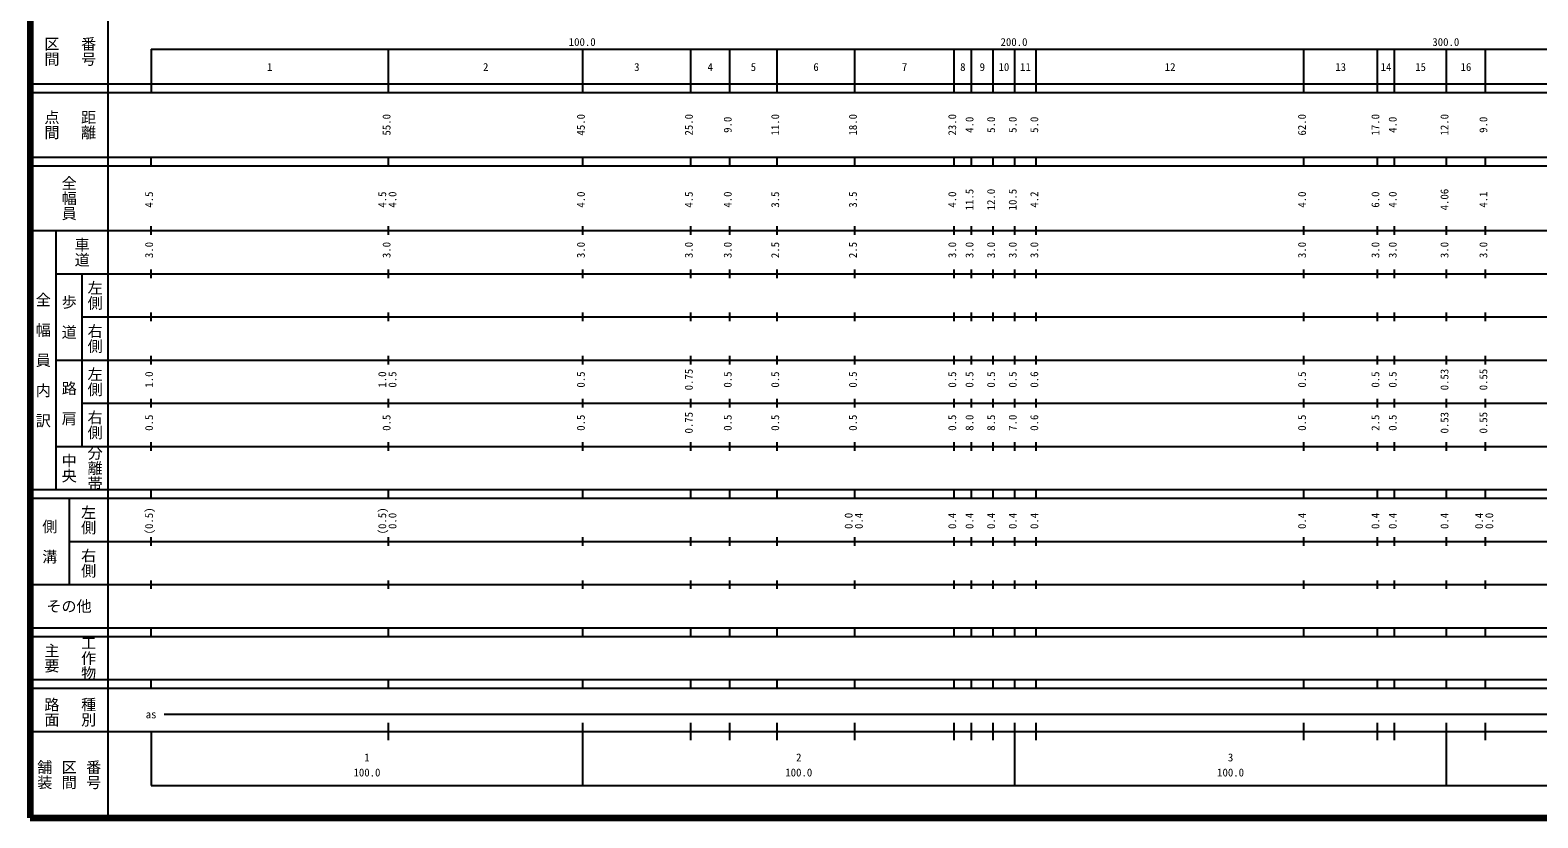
# Model space of a CAD drawing. Units: millimetres on the paper, enlarged 1000 times. Extents: x 40000 to 680000, y 20000 to 380000.
# Drawn here: x 40000 to 389158, y 20000 to 202409 of the extents above; entities that cross this region are included whole.
import ezdxf
from ezdxf.enums import TextEntityAlignment as Align

# ---------------------------------------------------------------- set-up
doc = ezdxf.new("R2010")
doc.units = ezdxf.units.MM
doc.header["$LTSCALE"] = 1000
doc.layers.add('M-TTL', color=2, linetype='Continuous', lineweight=140)
doc.layers.add('M-TTL-BAND', color=7, linetype='Continuous', lineweight=25)
doc.styles.add('@ＭＳ ゴシック', font='')
doc.styles.add('ＭＳ ゴシック', font='')
doc.styles.get('@ＭＳ ゴシック').set_extended_font_data('@MS Gothic')
doc.styles.get('ＭＳ ゴシック').set_extended_font_data('MS Gothic')

msp = doc.modelspace()

# ---------------------------------------------------------------- linework, layer by layer
at = {"layer": 'M-TTL'}
for p, q in [((40000, 380000), (40000, 20000)), ((40000, 20000), (680000, 20000))]:
    msp.add_line(p, q, dxfattribs=at)
at = {"layer": 'M-TTL-BAND'}
for p, q in [((58000, 370000), (58000, 20000)), ((68000, 198000), (579000, 198000)), ((68000, 198000), (68000, 188000)), ((123000, 188000), (123000, 198000)), ((168000, 188000), (168000, 198000)), ((193000, 188000), (193000, 198000)), ((202000, 188000), (202000, 198000)), ((213000, 188000), (213000, 198000)), ((231000, 188000), (231000, 198000)), ((254000, 188000), (254000, 198000)), ((258000, 188000), (258000, 198000)), ((263000, 188000), (263000, 198000)), ((268000, 188000), (268000, 198000)), ((273000, 188000), (273000, 198000)), ((335000, 188000), (335000, 198000)), ((352000, 188000), (352000, 198000)), ((356000, 188000), (356000, 198000)), ((368000, 188000), (368000, 198000)), ((377000, 188000), (377000, 198000)), ((40000, 190000), (579000, 190000)), ((40000, 188000), (579000, 188000)), ((40000, 173000), (579000, 173000)), ((68000, 171000), (68000, 173000)), ((123000, 171000), (123000, 173000)), ((168000, 171000), (168000, 173000)), ((193000, 171000), (193000, 173000)), ((202000, 171000), (202000, 173000)), ((213000, 171000), (213000, 173000)), ((231000, 171000), (231000, 173000)), ((254000, 171000), (254000, 173000)), ((258000, 171000), (258000, 173000)), ((263000, 171000), (263000, 173000)), ((268000, 171000), (268000, 173000)), ((273000, 171000), (273000, 173000)), ((335000, 171000), (335000, 173000)), ((352000, 171000), (352000, 173000)), ((356000, 171000), (356000, 173000)), ((368000, 171000), (368000, 173000)), ((377000, 171000), (377000, 173000)), ((40000, 171000), (579000, 171000)), ((40000, 156000), (579000, 156000)), ((46000, 96000), (46000, 156000)), ((68000, 155000), (68000, 157000)), ((123000, 155000), (123000, 157000)), ((168000, 155000), (168000, 157000)), ((193000, 155000), (193000, 157000)), ((202000, 155000), (202000, 157000)), ((213000, 155000), (213000, 157000)), ((231000, 155000), (231000, 157000)), ((254000, 155000), (254000, 157000)), ((258000, 155000), (258000, 157000)), ((263000, 155000), (263000, 157000)), ((268000, 155000), (268000, 157000)), ((273000, 155000), (273000, 157000)), ((335000, 155000), (335000, 157000)), ((352000, 155000), (352000, 157000)), ((356000, 155000), (356000, 157000)), ((368000, 155000), (368000, 157000)), ((377000, 155000), (377000, 157000)), ((68000, 145000), (68000, 147000)), ((123000, 145000), (123000, 147000)), ((168000, 145000), (168000, 147000)), ((193000, 145000), (193000, 147000)), ((202000, 145000), (202000, 147000)), ((213000, 145000), (213000, 147000)), ((231000, 145000), (231000, 147000)), ((254000, 145000), (254000, 147000)), ((258000, 145000), (258000, 147000)), ((263000, 145000), (263000, 147000)), ((268000, 145000), (268000, 147000)), ((273000, 145000), (273000, 147000)), ((335000, 145000), (335000, 147000)), ((352000, 145000), (352000, 147000)), ((356000, 145000), (356000, 147000)), ((368000, 145000), (368000, 147000)), ((377000, 145000), (377000, 147000)), ((46000, 146000), (579000, 146000)), ((52000, 146000), (52000, 106000)), ((68000, 135000), (68000, 137000)), ((123000, 135000), (123000, 137000)), ((168000, 135000), (168000, 137000)), ((193000, 135000), (193000, 137000)), ((202000, 135000), (202000, 137000)), ((213000, 135000), (213000, 137000)), ((231000, 135000), (231000, 137000)), ((254000, 135000), (254000, 137000)), ((258000, 135000), (258000, 137000)), ((263000, 135000), (263000, 137000)), ((268000, 135000), (268000, 137000)), ((273000, 135000), (273000, 137000)), ((335000, 135000), (335000, 137000)), ((352000, 135000), (352000, 137000)), ((356000, 135000), (356000, 137000)), ((368000, 135000), (368000, 137000)), ((377000, 135000), (377000, 137000)), ((52000, 136000), (579000, 136000)), ((46000, 126000), (579000, 126000)), ((68000, 125000), (68000, 127000)), ((123000, 125000), (123000, 127000)), ((168000, 125000), (168000, 127000)), ((193000, 125000), (193000, 127000)), ((202000, 125000), (202000, 127000)), ((213000, 125000), (213000, 127000)), ((231000, 125000), (231000, 127000)), ((254000, 125000), (254000, 127000)), ((258000, 125000), (258000, 127000)), ((263000, 125000), (263000, 127000)), ((268000, 125000), (268000, 127000)), ((273000, 125000), (273000, 127000)), ((335000, 125000), (335000, 127000)), ((352000, 125000), (352000, 127000)), ((356000, 125000), (356000, 127000)), ((368000, 125000), (368000, 127000)), ((377000, 125000), (377000, 127000)), ((52000, 116000), (579000, 116000)), ((68000, 115000), (68000, 117000)), ((123000, 115000), (123000, 117000)), ((168000, 115000), (168000, 117000)), ((193000, 115000), (193000, 117000)), ((202000, 115000), (202000, 117000)), ((213000, 115000), (213000, 117000)), ((231000, 115000), (231000, 117000)), ((254000, 115000), (254000, 117000)), ((258000, 115000), (258000, 117000)), ((263000, 115000), (263000, 117000)), ((268000, 115000), (268000, 117000)), ((273000, 115000), (273000, 117000)), ((335000, 115000), (335000, 117000)), ((352000, 115000), (352000, 117000)), ((356000, 115000), (356000, 117000)), ((368000, 115000), (368000, 117000)), ((377000, 115000), (377000, 117000)), ((46000, 106000), (579000, 106000)), ((68000, 105000), (68000, 107000)), ((123000, 105000), (123000, 107000)), ((168000, 105000), (168000, 107000)), ((193000, 105000), (193000, 107000)), ((202000, 105000), (202000, 107000)), ((213000, 105000), (213000, 107000)), ((231000, 105000), (231000, 107000)), ((254000, 105000), (254000, 107000)), ((258000, 105000), (258000, 107000)), ((263000, 105000), (263000, 107000)), ((268000, 105000), (268000, 107000)), ((273000, 105000), (273000, 107000)), ((335000, 105000), (335000, 107000)), ((352000, 105000), (352000, 107000)), ((356000, 105000), (356000, 107000)), ((368000, 105000), (368000, 107000)), ((377000, 105000), (377000, 107000)), ((40000, 96000), (579000, 96000)), ((68000, 94000), (68000, 96000)), ((123000, 94000), (123000, 96000)), ((168000, 94000), (168000, 96000)), ((193000, 94000), (193000, 96000)), ((202000, 94000), (202000, 96000)), ((213000, 94000), (213000, 96000)), ((231000, 94000), (231000, 96000)), ((254000, 94000), (254000, 96000)), ((258000, 94000), (258000, 96000)), ((263000, 94000), (263000, 96000)), ((268000, 94000), (268000, 96000)), ((273000, 94000), (273000, 96000)), ((335000, 94000), (335000, 96000)), ((352000, 94000), (352000, 96000)), ((356000, 94000), (356000, 96000)), ((368000, 94000), (368000, 96000)), ((377000, 94000), (377000, 96000)), ((40000, 94000), (579000, 94000)), ((49000, 94000), (49000, 74000)), ((49000, 84000), (579000, 84000)), ((68000, 83000), (68000, 85000)), ((123000, 83000), (123000, 85000)), ((168000, 83000), (168000, 85000)), ((193000, 83000), (193000, 85000)), ((202000, 83000), (202000, 85000)), ((213000, 83000), (213000, 85000)), ((231000, 83000), (231000, 85000)), ((254000, 83000), (254000, 85000)), ((258000, 83000), (258000, 85000)), ((263000, 83000), (263000, 85000)), ((268000, 83000), (268000, 85000)), ((273000, 83000), (273000, 85000)), ((335000, 83000), (335000, 85000)), ((352000, 83000), (352000, 85000)), ((356000, 83000), (356000, 85000)), ((368000, 83000), (368000, 85000)), ((377000, 83000), (377000, 85000)), ((40000, 74000), (579000, 74000)), ((68000, 73000), (68000, 75000)), ((123000, 73000), (123000, 75000)), ((168000, 73000), (168000, 75000)), ((193000, 73000), (193000, 75000)), ((202000, 73000), (202000, 75000)), ((213000, 73000), (213000, 75000)), ((231000, 73000), (231000, 75000)), ((254000, 73000), (254000, 75000)), ((258000, 73000), (258000, 75000)), ((263000, 73000), (263000, 75000)), ((268000, 73000), (268000, 75000)), ((273000, 73000), (273000, 75000)), ((335000, 73000), (335000, 75000)), ((352000, 73000), (352000, 75000)), ((356000, 73000), (356000, 75000)), ((368000, 73000), (368000, 75000)), ((377000, 73000), (377000, 75000)), ((40000, 64000), (579000, 64000)), ((68000, 62000), (68000, 64000)), ((123000, 62000), (123000, 64000)), ((168000, 62000), (168000, 64000)), ((193000, 62000), (193000, 64000)), ((202000, 62000), (202000, 64000)), ((213000, 62000), (213000, 64000)), ((231000, 62000), (231000, 64000)), ((254000, 62000), (254000, 64000)), ((258000, 62000), (258000, 64000)), ((263000, 62000), (263000, 64000)), ((268000, 62000), (268000, 64000)), ((273000, 62000), (273000, 64000)), ((335000, 62000), (335000, 64000)), ((352000, 62000), (352000, 64000)), ((356000, 62000), (356000, 64000)), ((368000, 62000), (368000, 64000)), ((377000, 62000), (377000, 64000)), ((40000, 62000), (579000, 62000)), ((40000, 52000), (579000, 52000)), ((40000, 50000), (579000, 50000)), ((68000, 50000), (68000, 52000)), ((123000, 50000), (123000, 52000)), ((168000, 50000), (168000, 52000)), ((193000, 50000), (193000, 52000)), ((202000, 50000), (202000, 52000)), ((213000, 50000), (213000, 52000)), ((231000, 50000), (231000, 52000)), ((254000, 50000), (254000, 52000)), ((258000, 50000), (258000, 52000)), ((263000, 50000), (263000, 52000)), ((268000, 50000), (268000, 52000)), ((273000, 50000), (273000, 52000)), ((335000, 50000), (335000, 52000)), ((352000, 50000), (352000, 52000)), ((356000, 50000), (356000, 52000)), ((368000, 50000), (368000, 52000)), ((377000, 50000), (377000, 52000)), ((71000, 44000), (565000, 44000)), ((123000, 38000), (123000, 42000)), ((168000, 27500), (168000, 42000)), ((193000, 38000), (193000, 42000)), ((202000, 38000), (202000, 42000)), ((213000, 38000), (213000, 42000)), ((231000, 38000), (231000, 42000)), ((254000, 38000), (254000, 42000)), ((258000, 38000), (258000, 42000)), ((263000, 38000), (263000, 42000)), ((268000, 27500), (268000, 42000)), ((273000, 38000), (273000, 42000)), ((335000, 38000), (335000, 42000)), ((352000, 38000), (352000, 42000)), ((356000, 38000), (356000, 42000)), ((368000, 27500), (368000, 42000)), ((377000, 38000), (377000, 42000)), ((40000, 40000), (579000, 40000)), ((68000, 40000), (68000, 27500)), ((68000, 27500), (579000, 27500))]:
    msp.add_line(p, q, dxfattribs=at)

# ---------------------------------------------------------------- texts
at = {"layer": 'M-TTL-BAND', "style": '@ＭＳ ゴシック'}
for s, p in [('区間', (45000, 197500)), ('番号', (53500, 197500)), ('点間', (45000, 180500)), ('距離', (53500, 180500)), ('全幅員', (49000, 163500)), ('車道', (52000, 151000)), ('左側', (55000, 141000)), ('全\u3000幅\u3000員\u3000内\u3000訳', (43000, 126000)), ('歩\u3000道', (49000, 136000)), ('右側', (55000, 131000)), ('左側', (55000, 121000)), ('路\u3000肩', (49000, 116000)), ('右側', (55000, 111000)), ('分離帯', (55000, 101000)), ('中央', (49000, 101000)), ('左側', (53500, 89000)), ('側\u3000溝', (44500, 84000)), ('右側', (53500, 79000)), ('主要', (45000, 57000)), ('工作物', (53500, 57000)), ('路面', (45000, 44500)), ('種別', (53500, 44500)), ('舗装', (43333, 30000)), ('区間', (49000, 30000)), ('番号', (54667, 30000))]:
    msp.add_text(s, height=2566, rotation=270, dxfattribs=at).set_placement(p, align=Align.MIDDLE_CENTER)
at = {"layer": 'M-TTL-BAND', "style": 'ＭＳ ゴシック'}
for s, p in [('100.0', (167844, 198195)), ('200.0', (267844, 198195)), ('300.0', (367844, 198195)), ('1', (95500, 192405)), ('2', (145500, 192405)), ('3', (180500, 192405)), ('4', (197500, 192405)), ('5', (207500, 192405)), ('6', (222000, 192405)), ('7', (242500, 192405)), ('8', (256000, 192405)), ('9', (260500, 192405)), ('10', (265500, 192405)), ('11', (270500, 192405)), ('12', (304000, 192405)), ('13', (343500, 192405)), ('14', (354000, 192405)), ('15', (362000, 192405)), ('16', (372500, 192405)), ('as', (68000, 42500)), ('1', (118000, 32523)), ('2', (218000, 32523)), ('3', (318000, 32523)), ('100.0', (118000, 29033)), ('100.0', (218000, 29033)), ('100.0', (318000, 29033))]:
    msp.add_text(s, height=1833, dxfattribs=at).set_placement(p, align=Align.BOTTOM_CENTER)
for s, p in [('55.0', (124000, 180500)), ('45.0', (169000, 180500)), ('25.0', (194000, 180500)), ('9.0', (203000, 180500)), ('11.0', (214000, 180500)), ('18.0', (232000, 180500)), ('23.0', (255000, 180500)), ('4.0', (259000, 180500)), ('5.0', (264000, 180500)), ('5.0', (269000, 180500)), ('5.0', (274000, 180500)), ('62.0', (336000, 180500)), ('17.0', (353000, 180500)), ('4.0', (357000, 180500)), ('12.0', (369000, 180500)), ('9.0', (378000, 180500)), ('4.5', (69000, 163174)), ('4.5', (123000, 163174)), ('4.0', (125370, 163174)), ('4.0', (169000, 163174)), ('4.5', (194000, 163174)), ('4.0', (203000, 163174)), ('3.5', (214000, 163174)), ('3.5', (232000, 163174)), ('4.0', (255000, 163174)), ('11.5', (259000, 163174)), ('12.0', (264000, 163174)), ('10.5', (269000, 163174)), ('4.2', (274000, 163174)), ('4.0', (336000, 163174)), ('6.0', (353000, 163174)), ('4.0', (357000, 163174)), ('4.06', (369000, 163174)), ('4.1', (378000, 163174)), ('3.0', (69000, 151500)), ('3.0', (124000, 151500)), ('3.0', (169000, 151500)), ('3.0', (194000, 151500)), ('3.0', (203000, 151500)), ('2.5', (214000, 151500)), ('2.5', (232000, 151500)), ('3.0', (255000, 151500)), ('3.0', (259000, 151500)), ('3.0', (264000, 151500)), ('3.0', (269000, 151500)), ('3.0', (274000, 151500)), ('3.0', (336000, 151500)), ('3.0', (353000, 151500)), ('3.0', (357000, 151500)), ('3.0', (369000, 151500)), ('3.0', (378000, 151500)), ('1.0', (69000, 121500)), ('1.0', (123000, 121500)), ('0.5', (125370, 121500)), ('0.5', (169000, 121500)), ('0.75', (194000, 121500)), ('0.5', (203000, 121500)), ('0.5', (214000, 121500)), ('0.5', (232000, 121500)), ('0.5', (255000, 121500)), ('0.5', (259000, 121500)), ('0.5', (264000, 121500)), ('0.5', (269000, 121500)), ('0.6', (274000, 121500)), ('0.5', (336000, 121500)), ('0.5', (353000, 121500)), ('0.5', (357000, 121500)), ('0.53', (369000, 121500)), ('0.55', (378000, 121500)), ('0.5', (69000, 111500)), ('0.5', (124000, 111500)), ('0.5', (169000, 111500)), ('0.75', (194000, 111500)), ('0.5', (203000, 111500)), ('0.5', (214000, 111500)), ('0.5', (232000, 111500)), ('0.5', (255000, 111500)), ('8.0', (259000, 111500)), ('8.5', (264000, 111500)), ('7.0', (269000, 111500)), ('0.6', (274000, 111500)), ('0.5', (336000, 111500)), ('2.5', (353000, 111500)), ('0.5', (357000, 111500)), ('0.53', (369000, 111500)), ('0.55', (378000, 111500)), ('(0.5)', (69000, 88764)), ('(0.5)', (123000, 88764)), ('0.0', (125370, 88764)), ('0.0', (231000, 88764)), ('0.4', (233370, 88764)), ('0.4', (255000, 88764)), ('0.4', (259000, 88764)), ('0.4', (264000, 88764)), ('0.4', (269000, 88764)), ('0.4', (274000, 88764)), ('0.4', (336000, 88764)), ('0.4', (353000, 88764)), ('0.4', (357000, 88764)), ('0.4', (369000, 88764)), ('0.4', (377000, 88764)), ('0.0', (379370, 88764))]:
    msp.add_text(s, height=1833, rotation=90, dxfattribs=at).set_placement(p, align=Align.BOTTOM_CENTER)
msp.add_text('その他', height=2566, dxfattribs=at).set_placement((49000, 69000), align=Align.MIDDLE_CENTER)

doc.saveas('drawing.dxf')
